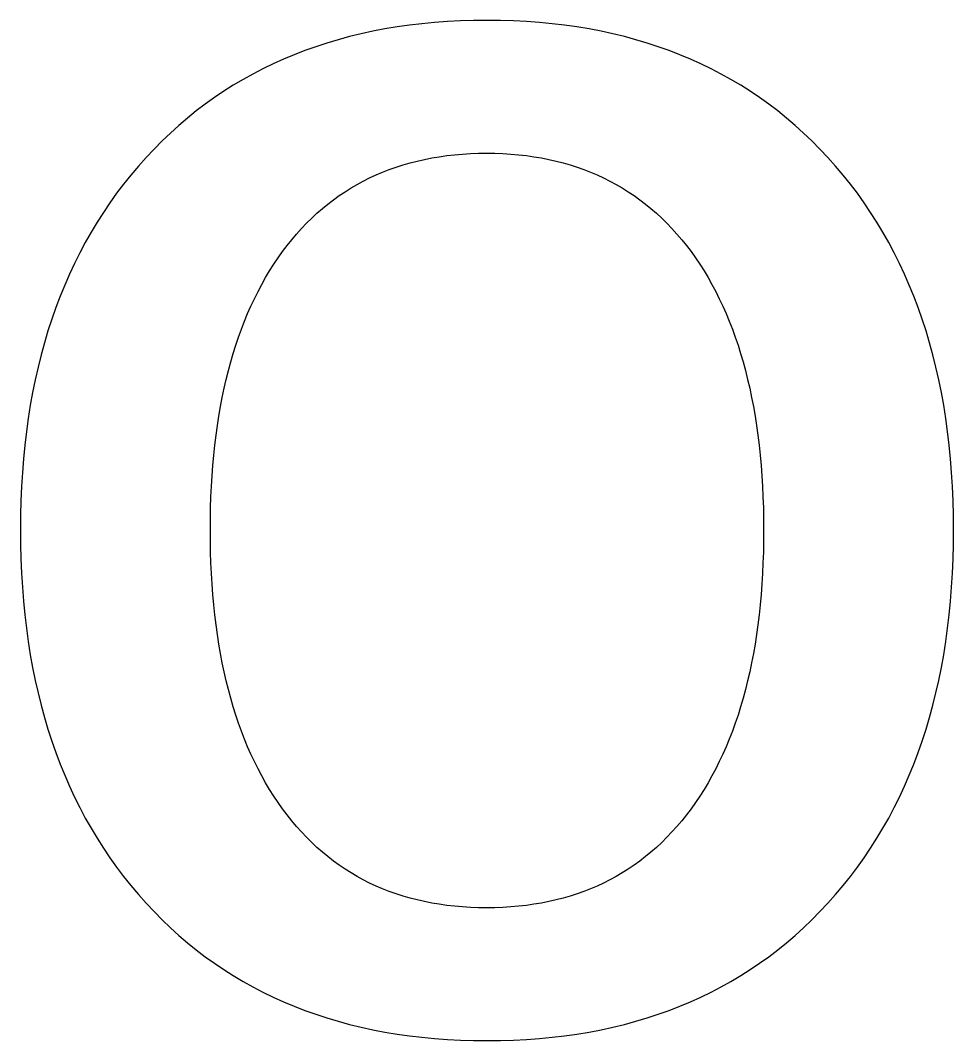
# Model space of a CAD drawing. Header units: centimetres. Extents: x -142 to 94, y -75 to 149.
# Drawn here: x -120.486 to -117.809, y 128.607 to 131.533 of the extents above; entities that cross this region are included whole.
import ezdxf

# ---------------------------------------------------------------- set-up
doc = ezdxf.new("R2010")
doc.units = ezdxf.units.CM
doc.header["$MEASUREMENT"] = 0
doc.layers.add('Layer 1', color=7, linetype='Continuous')

msp = doc.modelspace()

# ---------------------------------------------------------------- linework, layer by layer
at = {"layer": 'Layer 1'}
for points in [[(-119.14736, 128.60694), (-119.55923, 128.60694), (-119.88555, 128.73835), (-120.12543, 129.00117), (-120.12543, 129.00117), (-120.36621, 129.26399), (-120.48615, 129.62118), (-120.48615, 130.07185), (-120.48615, 130.07185), (-120.48615, 130.52164), (-120.36621, 130.87795), (-120.12543, 131.13989), (-120.12543, 131.13989), (-119.88555, 131.40182), (-119.55923, 131.53323), (-119.14736, 131.53323), (-119.14736, 131.53323), (-118.73549, 131.53323), (-118.40917, 131.40182), (-118.16928, 131.13989), (-118.16928, 131.13989), (-117.92851, 130.87795), (-117.80856, 130.52164), (-117.80856, 130.07185), (-117.80856, 130.07185), (-117.80856, 129.62118), (-117.92851, 129.26399), (-118.16928, 129.00117), (-118.16928, 129.00117), (-118.40917, 128.73835), (-118.73549, 128.60694), (-119.14736, 128.60694)], [(-119.14824, 128.98794), (-118.89688, 128.98794), (-118.70109, 129.08231), (-118.56175, 129.27193), (-118.56175, 129.27193), (-118.42328, 129.46066), (-118.35361, 129.72789), (-118.35361, 130.07185), (-118.35361, 130.07185), (-118.35361, 130.41493), (-118.42328, 130.68127), (-118.56175, 130.87001), (-118.56175, 130.87001), (-118.70109, 131.05787), (-118.89688, 131.15223), (-119.14824, 131.15223), (-119.14824, 131.15223), (-119.40048, 131.15223), (-119.59627, 131.05787), (-119.73385, 130.87001), (-119.73385, 130.87001), (-119.87232, 130.68127), (-119.94111, 130.41493), (-119.94111, 130.07185), (-119.94111, 130.07185), (-119.94111, 129.72789), (-119.87232, 129.46066), (-119.73385, 129.27193), (-119.73385, 129.27193), (-119.59627, 129.08231), (-119.40048, 128.98794), (-119.14824, 128.98794)]]:
    msp.add_open_spline(points, degree=3, knots=[0, 0, 0, 0, 0.1111111, 0.1111111, 0.1111111, 0.1111111, 0.2222222, 0.2222222, 0.2222222, 0.2222222, 0.3333333, 0.3333333, 0.3333333, 0.3333333, 0.4444444, 0.4444444, 0.4444444, 0.4444444, 0.5555556, 0.5555556, 0.5555556, 0.5555556, 0.6666667, 0.6666667, 0.6666667, 0.6666667, 0.7777778, 0.7777778, 0.7777778, 0.7777778, 1, 1, 1, 1], dxfattribs=at)

doc.saveas('drawing.dxf')
